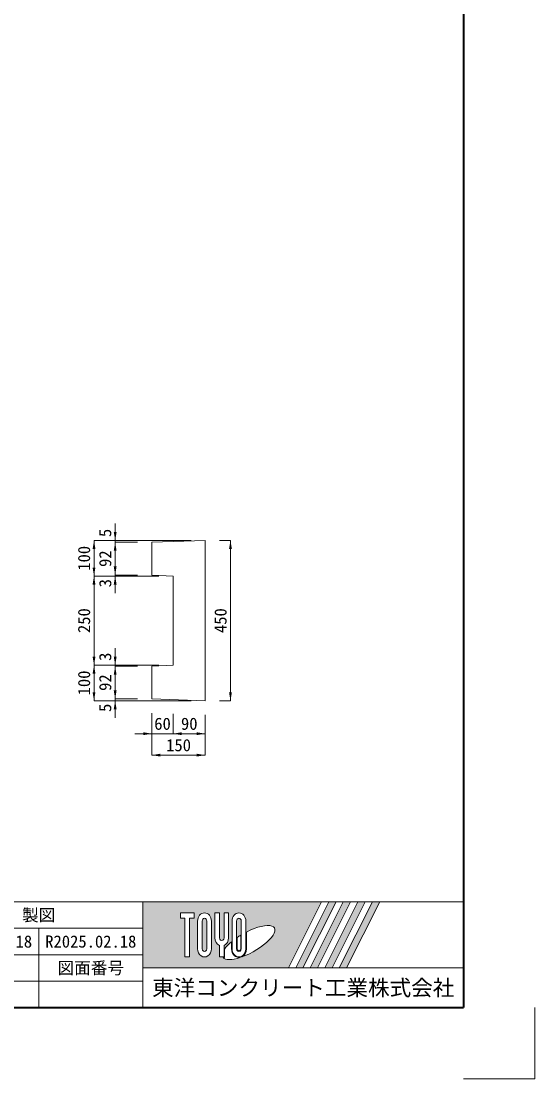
# Model space of a CAD drawing. Units: millimetres at full size, sheet at 1:20; some dimension numbers follow another scale. Extents: x 6158 to 10358, y -6226 to -286.
# Drawn here: x 8917 to 10358, y -6226 to -3256 of the extents above; entities that cross this region are included whole.
import ezdxf
from ezdxf.enums import TextEntityAlignment as Align

# ---------------------------------------------------------------- set-up
doc = ezdxf.new("R2010")
doc.units = ezdxf.units.MM
doc.header["$LTSCALE"] = 20
for name, color, linetype, lineweight in [('Defpoints_2', 7, 'Continuous', 13), ('図枠', 7, 'Continuous', 5), ('寸法線', 7, 'Continuous', 13), ('本体', 2, 'Continuous', 20), ('補助線', 8, 'Continuous', 13)]:
    doc.layers.add(name, color=color, linetype=linetype, lineweight=lineweight)
doc.styles.add('ＭＳ ゴシック', font='')
doc.styles.get('ＭＳ ゴシック').set_extended_font_data('MS Gothic')

# ---------------------------------------------------------------- blocks, each defined once
blk = doc.blocks.new('filled_arrow')
at = {"color": 0, "linetype": 'Continuous', "lineweight": -2}
blk.add_solid([(7.5, 1.25), (0, 0), (7.5, -1.25)], dxfattribs=at)

msp = doc.modelspace()

# ---------------------------------------------------------------- hatches: boundary and pattern name
at = {"layer": '図枠'}
h = msp.add_hatch(color=256, dxfattribs=at)
h.paths.add_polyline_path([(9258.4, -5729.38), (9258.4, -5915.01), (9666.77, -5915.01), (9759.59, -5729.38)])
edge = h.paths.add_edge_path(flags=16)
edge.add_ellipse((9554.9, -5843.65), major_axis=(72.73, 40.71), ratio=0.3471473, start_angle=-144.31122, end_angle=72.1899, ccw=False)
edge.add_ellipse((9527.97, -5861.22), major_axis=(0, 24.75), ratio=0.8463542, start_angle=-160.70346, end_angle=-90)
edge.add_line((9548.92, -5861.22), (9548.92, -5814.04))
edge = h.paths.add_edge_path(flags=16)
edge.add_ellipse((9527.97, -5783.17), major_axis=(0, 22.85), ratio=0.8463541, start_angle=-90, end_angle=90, ccw=False)
edge.add_line((9547.31, -5783.17), (9547.31, -5861.22))
edge.add_ellipse((9527.97, -5861.22), major_axis=(0, 22.85), ratio=0.8463541, start_angle=90, end_angle=-90, ccw=False)
edge.add_line((9508.63, -5861.22), (9508.63, -5783.17))
edge = h.paths.add_edge_path(flags=16)
edge.add_line((9534.41, -5783.17), (9534.41, -5861.22))
edge.add_ellipse((9527.97, -5861.22), major_axis=(0, 7.62), ratio=0.8463541, start_angle=90, end_angle=-90, ccw=False)
edge.add_line((9521.52, -5861.22), (9521.52, -5783.17))
edge.add_ellipse((9527.97, -5783.17), major_axis=(0, 7.62), ratio=0.8463541, start_angle=-90, end_angle=90, ccw=False)
edge = h.paths.add_edge_path(flags=16)
edge.add_line((9532.8, -5823.06), (9532.8, -5861.22))
edge.add_ellipse((9527.97, -5861.22), major_axis=(0, 5.71), ratio=0.8463542, start_angle=90, end_angle=-90, ccw=False)
edge.add_line((9523.14, -5861.22), (9523.14, -5829.31))
edge.add_ellipse((9554.9, -5843.65), major_axis=(72.73, 40.71), ratio=0.3471473, start_angle=107.79174, end_angle=126.47132, ccw=False)
edge = h.paths.add_edge_path(flags=16)
edge.add_line((9498.97, -5760.32), (9498.97, -5830.29))
edge.add_ellipse((9479.63, -5830.29), major_axis=(0, 22.85), ratio=0.8463541, start_angle=-163.34117, end_angle=-90, ccw=False)
edge.add_line((9486.08, -5851.83), (9486.08, -5884.07))
edge.add_line((9486.08, -5884.07), (9473.18, -5884.07))
edge.add_line((9473.18, -5884.07), (9473.18, -5851.83))
edge.add_ellipse((9479.63, -5830.29), major_axis=(0, 22.85), ratio=0.8463541, start_angle=90, end_angle=163.34117, ccw=False)
edge.add_line((9460.29, -5830.29), (9460.29, -5760.32))
edge.add_line((9460.29, -5760.32), (9473.18, -5760.32))
edge.add_line((9473.18, -5760.32), (9473.18, -5830.29))
edge.add_ellipse((9479.63, -5830.29), major_axis=(0, 7.62), ratio=0.8463541, start_angle=90, end_angle=-90)
edge.add_line((9486.08, -5830.29), (9486.08, -5760.32))
edge.add_line((9486.08, -5760.32), (9498.97, -5760.32))
edge = h.paths.add_edge_path(flags=16)
edge.add_line((9507.02, -5841.52), (9507.02, -5861.22))
edge.add_ellipse((9527.97, -5861.22), major_axis=(0, 24.75), ratio=0.8463542, start_angle=90, end_angle=-171.54427)
edge.add_ellipse((9554.9, -5843.65), major_axis=(72.73, 40.71), ratio=0.3471473, start_angle=-178.64954, end_angle=-148.29244, ccw=False)
edge.add_line((9483.3, -5885.97), (9487.69, -5885.97))
edge.add_line((9487.69, -5885.97), (9487.69, -5861.84))
edge.add_ellipse((9554.9, -5843.65), major_axis=(72.73, 40.71), ratio=0.3471473, start_angle=148.21912, end_angle=165.90812, ccw=False)
edge = h.paths.add_edge_path(flags=16)
edge.add_ellipse((9431.29, -5783.17), major_axis=(0, 22.85), ratio=0.8463541, start_angle=-90, end_angle=90, ccw=False)
edge.add_line((9450.63, -5783.17), (9450.63, -5861.22))
edge.add_ellipse((9431.29, -5861.22), major_axis=(0, 22.85), ratio=0.8463541, start_angle=90, end_angle=-90, ccw=False)
edge.add_line((9411.95, -5861.22), (9411.95, -5783.17))
edge = h.paths.add_edge_path(flags=16)
edge.add_line((9437.74, -5783.17), (9437.74, -5861.22))
edge.add_ellipse((9431.29, -5861.22), major_axis=(0, 7.62), ratio=0.8463541, start_angle=90, end_angle=-90, ccw=False)
edge.add_line((9424.84, -5861.22), (9424.84, -5783.17))
edge.add_ellipse((9431.29, -5783.17), major_axis=(0, 7.62), ratio=0.8463541, start_angle=-90, end_angle=90, ccw=False)
h.paths.add_polyline_path([(9402.29, -5760.32), (9402.29, -5775.55), (9389.4, -5775.55), (9389.4, -5884.07), (9376.5, -5884.07), (9376.5, -5775.55), (9363.61, -5775.55), (9363.61, -5760.32)], flags=16)
for points in [[(9687.19, -5915.01), (9707.61, -5915.01), (9800.42, -5729.38), (9780, -5729.38)], [(9841.26, -5729.38), (9820.84, -5729.38), (9728.03, -5915.01), (9748.45, -5915.01)], [(9882.1, -5729.38), (9861.68, -5729.38), (9768.87, -5915.01), (9789.29, -5915.01)], [(9922.94, -5729.38), (9902.52, -5729.38), (9809.7, -5915.01), (9830.12, -5915.01)]]:
    msp.add_hatch(color=256, dxfattribs=at).paths.add_polyline_path(points)

# ---------------------------------------------------------------- linework, layer by layer
at = {"layer": 'Defpoints_2'}
for p in [(10358.4, -6026.38), (10158.4, -6226.38)]:
    msp.add_line(p, (10358.4, -6226.38), dxfattribs=at)
at = {"layer": '図枠', "lineweight": 40}
for p in [(10158.4, -486.38), (6558.4, -6026.38)]:
    msp.add_line(p, (10158.4, -6026.38), dxfattribs=at)
at = {"layer": '図枠', "lineweight": 13}
for p, q in [((10158.4, -5729.38), (6558.4, -5729.38)), ((9258.4, -6026.38), (9258.4, -5729.38)), ((9258.4, -5803.63), (8380.9, -5803.63)), ((8965.9, -6026.38), (8965.9, -5803.63)), ((9258.4, -5877.88), (6558.4, -5877.88)), ((9258.4, -5952.13), (8380.9, -5952.13))]:
    msp.add_line(p, q, dxfattribs=at)
at = {"layer": '図枠'}
for p, q in [((9258.4, -5729.38), (9759.59, -5729.38)), ((9759.59, -5729.38), (9666.77, -5915.01)), ((9780, -5729.38), (9687.19, -5915.01)), ((9800.42, -5729.38), (9707.61, -5915.01)), ((9820.84, -5729.38), (9728.03, -5915.01)), ((9841.26, -5729.38), (9748.45, -5915.01)), ((9861.68, -5729.38), (9768.87, -5915.01)), ((9780, -5729.38), (9800.42, -5729.38)), ((9882.1, -5729.38), (9789.29, -5915.01)), ((9902.52, -5729.38), (9809.7, -5915.01)), ((9820.84, -5729.38), (9841.26, -5729.38)), ((9922.94, -5729.38), (9830.12, -5915.01)), ((9861.68, -5729.38), (9882.1, -5729.38)), ((9902.52, -5729.38), (9922.94, -5729.38)), ((9363.61, -5760.32), (9363.61, -5775.55)), ((9363.61, -5760.32), (9402.29, -5760.32)), ((9402.29, -5760.32), (9402.29, -5775.55)), ((9460.29, -5760.32), (9473.18, -5760.32)), ((9460.29, -5830.29), (9460.29, -5760.32)), ((9473.18, -5760.32), (9473.18, -5830.29)), ((9486.08, -5760.32), (9498.97, -5760.32)), ((9486.08, -5830.29), (9486.08, -5760.32)), ((9498.97, -5760.32), (9498.97, -5830.29)), ((9376.5, -5775.55), (9363.61, -5775.55)), ((9376.5, -5775.55), (9376.5, -5884.07)), ((9389.4, -5775.55), (9389.4, -5884.07)), ((9402.29, -5775.55), (9389.4, -5775.55)), ((9411.95, -5783.17), (9411.95, -5861.22)), ((9424.84, -5861.22), (9424.84, -5783.17)), ((9437.74, -5783.17), (9437.74, -5861.22)), ((9450.63, -5861.22), (9450.63, -5783.17)), ((9508.63, -5783.17), (9508.63, -5861.22)), ((9521.52, -5861.22), (9521.52, -5783.17)), ((9534.41, -5783.17), (9534.41, -5861.22)), ((9547.31, -5861.22), (9547.31, -5783.17)), ((9548.92, -5861.22), (9548.92, -5814.04)), ((9507.02, -5841.52), (9507.02, -5861.22)), ((9523.14, -5861.22), (9523.14, -5829.31)), ((9532.8, -5823.06), (9532.8, -5861.22)), ((9473.18, -5851.83), (9473.18, -5884.07)), ((9486.08, -5851.83), (9486.08, -5884.07)), ((9487.69, -5861.84), (9487.69, -5885.97)), ((9389.4, -5884.07), (9376.5, -5884.07)), ((9486.08, -5884.07), (9473.18, -5884.07)), ((9483.3, -5885.97), (9487.69, -5885.97)), ((9258.4, -5915.01), (9666.77, -5915.01)), ((9687.19, -5915.01), (9707.61, -5915.01)), ((9728.03, -5915.01), (9748.45, -5915.01)), ((9768.87, -5915.01), (9789.29, -5915.01)), ((9809.7, -5915.01), (9830.12, -5915.01))]:
    msp.add_line(p, q, dxfattribs=at)
for centre, major_axis, ratio, start_param, end_param in [((9431.29, -5783.17), (0, 22.85), 0.846354, 4.712389, 7.8539816), ((9527.97, -5783.17), (0, 22.85), 0.846354, 4.712389, 7.8539816), ((9431.29, -5783.17), (0, 7.62), 0.846354, 4.712389, 7.8539816), ((9527.97, -5783.17), (0, 7.62), 0.846354, 4.712389, 7.8539816), ((9554.9, -5843.65), (72.73, 40.71), 0.347147, 4.2621853, 7.7429163), ((9479.63, -5830.29), (0, 22.85), 0.846354, 1.5707963, 2.8017557), ((9479.63, -5830.29), (0, 7.62), 0.846354, 1.5707963, 4.712389), ((9479.63, -5830.29), (0, 22.85), 0.846354, 3.4814296, 4.712389), ((9554.9, -5843.65), (72.73, 40.71), 0.347147, 2.0815197, 2.5155126), ((9554.9, -5843.65), (72.73, 40.71), 0.347147, 1.6817405, 1.8219833), ((9431.29, -5861.22), (0, 22.85), 0.846354, 1.5707963, 4.712389), ((9431.29, -5861.22), (0, 7.62), 0.846354, 1.5707963, 4.712389), ((9527.97, -5861.22), (0, 24.75), 0.846354, 1.5707963, 3.3154679), ((9527.97, -5861.22), (0, 22.85), 0.846354, 1.5707963, 4.712389), ((9527.97, -5861.22), (0, 7.62), 0.846354, 1.5707963, 4.712389), ((9527.97, -5861.22), (0, 5.71), 0.846354, 1.5707963, 4.712389), ((9527.97, -5861.22), (0, 24.75), 0.846354, 3.5338438, 4.712389), ((9554.9, -5843.65), (72.73, 40.71), 0.347147, 3.2093975, 4.2004451)]:
    msp.add_ellipse(centre, major_axis=major_axis, ratio=ratio, start_param=start_param, end_param=end_param, dxfattribs=at)
at = {"layer": '寸法線'}
for p, q in [((9180.57, -4767.7), (9180.57, -4666.7)), ((9121.16, -4814.7), (9121.16, -4714.71)), ((9393.48, -4714.71), (9121.16, -4714.71)), ((9393.48, -4714.7), (9180.57, -4714.7)), ((9180.57, -4811.7), (9180.57, -4719.7)), ((9243.48, -4719.7), (9180.57, -4719.7)), ((9243.48, -4719.7), (9180.57, -4719.7)), ((9473.48, -4714.7), (9504.17, -4714.7)), ((9504.17, -5164.7), (9504.17, -4714.7)), ((9180.57, -4862.7), (9180.57, -4763.7)), ((9121.16, -5064.7), (9121.16, -4814.7)), ((9303.49, -4814.7), (9121.16, -4814.7)), ((9303.49, -4814.7), (9121.16, -4814.7)), ((9243.48, -4811.7), (9180.57, -4811.7)), ((9243.48, -4811.7), (9180.57, -4811.7)), ((9303.49, -4814.7), (9180.57, -4814.7)), ((9180.57, -5115.7), (9180.57, -5016.7)), ((9303.49, -5064.7), (9121.16, -5064.7)), ((9121.16, -5164.7), (9121.16, -5064.7)), ((9303.49, -5064.7), (9121.16, -5064.7)), ((9303.49, -5064.7), (9180.57, -5064.7)), ((9180.57, -5159.7), (9180.57, -5067.7)), ((9243.49, -5067.7), (9180.57, -5067.7)), ((9243.49, -5067.7), (9180.57, -5067.7)), ((9180.57, -5212.7), (9180.57, -5111.7)), ((9393.48, -5164.7), (9121.16, -5164.7)), ((9243.48, -5159.7), (9180.57, -5159.7)), ((9243.48, -5159.7), (9180.57, -5159.7)), ((9393.48, -5164.7), (9180.57, -5164.7)), ((9473.48, -5164.7), (9504.17, -5164.7)), ((9283.48, -5199.7), (9283.48, -5317.4)), ((9283.49, -5199.7), (9283.49, -5257.21)), ((9343.48, -5204.7), (9343.48, -5257.21)), ((9343.49, -5201.7), (9343.49, -5257.21)), ((9433.48, -5204.7), (9433.48, -5317.4)), ((9433.48, -5204.7), (9433.48, -5257.21)), ((9235.49, -5257.21), (9391.49, -5257.21)), ((9343.48, -5257.21), (9433.48, -5257.21)), ((9283.48, -5317.4), (9433.48, -5317.4))]:
    msp.add_line(p, q, dxfattribs=at)
at = {"layer": '本体'}
for p, q in [((9283.48, -4719.7), (9433.48, -4714.7)), ((9283.48, -4811.7), (9283.48, -4719.7)), ((9433.48, -4714.7), (9433.48, -5164.7)), ((9283.49, -4811.7), (9343.49, -4814.7)), ((9343.49, -4814.7), (9343.49, -5064.7)), ((9283.48, -5067.7), (9283.48, -5159.7)), ((9283.49, -5067.7), (9343.49, -5064.7)), ((9283.48, -5159.7), (9433.48, -5164.7))]:
    msp.add_line(p, q, dxfattribs=at)
at = {"layer": '補助線'}
msp.add_line((9258.4, -5915.01), (10158.4, -5915.01), dxfattribs=at)

# ---------------------------------------------------------------- block references
at = {"layer": '寸法線', "xscale": 3.2, "yscale": 3.2}
for p, rotation in [((9180.57, -4714.7), 90), ((9121.16, -4714.71), 270), ((9180.57, -4719.7), 270), ((9180.57, -4719.7), 270), ((9504.17, -4714.7), 270), ((9121.16, -4814.7), 90), ((9180.57, -4811.7), 90), ((9180.57, -4811.7), 90), ((9121.16, -4814.7), 270), ((9180.57, -4814.7), 270), ((9121.16, -5064.7), 90), ((9180.57, -5064.7), 90), ((9121.16, -5064.7), 270), ((9180.57, -5067.7), 270), ((9180.57, -5067.7), 270), ((9180.57, -5159.7), 90), ((9180.57, -5159.7), 90), ((9121.16, -5164.7), 90), ((9180.57, -5164.7), 270), ((9504.17, -5164.7), 90), ((9283.49, -5257.21), 180), ((9433.48, -5257.21), 180), ((9433.48, -5317.4), 180)]:
    msp.add_blockref('filled_arrow', p, dxfattribs=dict(at, rotation=rotation))
for p in [(9343.48, -5257.21), (9343.49, -5257.21), (9283.48, -5317.4)]:
    msp.add_blockref('filled_arrow', p, dxfattribs=at)

# ---------------------------------------------------------------- texts
at = {"layer": '図枠', "style": 'ＭＳ ゴシック'}
for s, height, p in [('製図', 34.18, (8965.9, -5766.51)), ('E2011.11.18', 34.18, (8819.65, -5840.76)), ('R2025.02.18', 34.18, (9112.15, -5840.76)), ('図面番号', 34.18, (9112.15, -5915.01)), ('東洋コンクリート工業株式会社', 44.43, (9708.4, -5970.7))]:
    msp.add_text(s, height=height, dxfattribs=at).set_placement(p, align=Align.MIDDLE_CENTER)
at = {"layer": '寸法線', "style": 'ＭＳ ゴシック'}
for s, p in [('5', (9152.57, -4693.46)), ('100', (9093.16, -4764.7)), ('92', (9152.57, -4765.7)), ('3', (9152.57, -4834.57)), ('250', (9093.16, -4939.7)), ('450', (9476.17, -4939.7)), ('3', (9152.57, -5041.18)), ('100', (9093.16, -5114.7)), ('92', (9152.57, -5113.7)), ('5', (9152.57, -5184.47))]:
    msp.add_text(s, height=34.18, rotation=90, dxfattribs=at).set_placement(p, align=Align.MIDDLE_CENTER)
for s, p in [('60', (9313.49, -5229.21)), ('90', (9388.48, -5229.21)), ('150', (9358.48, -5289.4))]:
    msp.add_text(s, height=34.18, dxfattribs=at).set_placement(p, align=Align.MIDDLE_CENTER)

doc.saveas('drawing.dxf')
